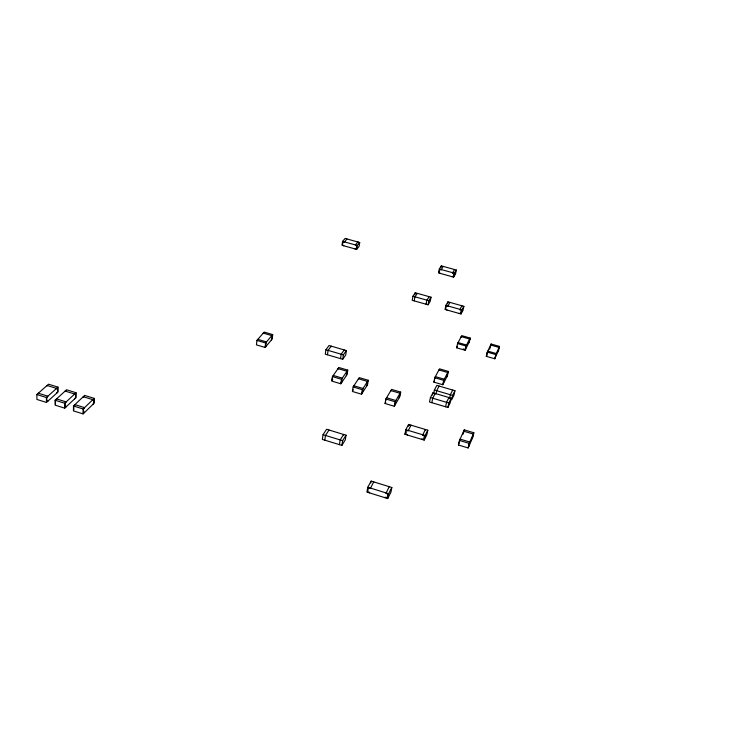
<?xml version="1.0" encoding="UTF-8"?>
<svg xmlns="http://www.w3.org/2000/svg" width="737" height="737" viewBox="0 0 737 737"><rect width="100%" height="100%" fill="white"/><g stroke="black" fill="none" stroke-linecap="round" stroke-linejoin="round"><path stroke-width="1.11" d="M64.736 408.151L64.736 403.24L76.04 392.729L66.551 389.781L55.109 400.228L55.137 405.147L64.736 408.151L76.003 397.593L76.04 392.729M66.164 406.815L66.164 406.271L65.096 407.275L65.096 403.452L66.173 401.905L56.565 398.901M73.479 405.967L73.442 410.887L83.097 413.908L94.106 403.222L94.189 398.358L84.644 395.401L73.479 405.967L83.152 408.989L94.189 398.358M73.801 410.002L73.829 406.179M74.612 398.892L75.662 397.381L75.69 393.595L74.64 394.562L74.649 394.019L65.142 391.071L65.142 391.614L66.192 390.647M74.888 405.175L74.888 404.631L84.552 407.644L83.502 409.201L83.456 413.024L84.497 412.011L84.497 412.554M83.097 413.908L83.152 408.989M92.751 404.539L93.774 403.019L93.839 399.233L92.816 400.209L92.825 399.666L83.272 396.699L83.263 397.243L84.294 396.266M256.909 340.42L256.448 344.879L265.108 347.44L272.22 339.011L272.708 334.598L264.141 332.083L256.909 340.42L265.596 342.981L272.708 334.598M265.108 347.44L265.596 342.981M266.011 346.372L266.066 345.874L265.394 346.676L266.499 341.922L257.83 339.37L257.093 340.651M271.336 340.052L272.441 335.344L271.778 336.127L271.833 335.63L263.247 333.115L263.192 333.603L263.864 332.829M325.911 349.743L325.284 354.156L342.705 359.269L345.727 354.967L346.39 350.582L329.052 345.506L325.911 349.743L343.368 354.865L346.39 350.582M342.558 241.377L341.996 245.292L356.653 249.364L359.112 246.388L359.702 242.491L345.1 238.447L342.558 241.377L357.242 245.449L359.702 242.491M327.458 354.792L328.085 350.388L331.208 346.141L331.143 346.63M343.829 245.799L342.521 244.988L342.954 241.939L344.326 242.316L346.915 238.954M323.046 434.692L322.345 439.409L341.894 445.397L345.294 439.888L346.04 435.198L326.583 429.275L323.046 434.692L342.641 440.68L346.04 435.198M332.461 376.598L331.797 381.103L340.826 383.784L347.063 374.58L347.753 370.121L338.827 367.487L332.461 376.598L341.507 379.288L347.753 370.121M332.59 376.81L332.074 380.31L332.673 379.444L332.599 379.942M333.188 375.944L333.262 375.446L342.3 378.127L341.093 382.991L341.692 382.125L341.609 382.623M324.787 440.155L325.487 435.438L329.015 430.012M354.819 248.857L356.266 248.802L356.717 245.753L355.409 244.942L357.878 241.985L359.177 242.795M356.653 249.364L357.242 245.449M340.522 358.633L341.185 354.23L344.216 349.946L344.142 350.434M342.705 359.269L343.368 354.865M340.826 383.784L341.507 379.288M346.289 375.713L347.477 370.904L346.906 371.752L346.98 371.255L338.043 368.611L337.961 369.108L338.55 368.26M339.444 444.651L340.19 439.934L343.608 434.452L343.525 434.977M341.894 445.397L342.641 440.68M353.124 386.953L352.406 391.467L361.535 394.194L367.523 384.76L368.279 380.283L359.251 377.611L353.124 386.953L362.282 389.68L368.279 380.283M353.18 390.278L353.263 389.781M353.815 386.271L353.898 385.773L363.037 388.491L362.291 392.996M358.412 379.269L358.495 378.763L367.533 381.444L366.786 385.921M361.535 394.194L362.282 389.68M367.781 487.24L366.925 492.076L387.699 498.553L390.905 492.307L391.826 487.498L371.153 481.086L367.781 487.24L388.62 493.726L391.826 487.498M370.812 483.011L371.153 481.086M385.055 403.498L385.866 398.984L391.559 389.394L400.698 392.102L399.859 396.58L394.304 406.262L385.055 403.498L385.783 402.282M369.523 492.887L369.615 492.353L367.671 491.745L368.343 487.986L370.287 488.585L373.733 481.887L373.641 482.422M386.179 400.025L386.584 397.768L395.843 400.523L395.004 405.037M390.767 391.08L390.859 390.582L400.007 393.291L399.178 397.777M412.96 296.228L412.204 300.309L428.059 304.786L430.242 301.258L431.016 297.195L415.235 292.755L412.96 296.228L428.842 300.714L431.016 297.195M394.304 406.262L395.133 401.739L400.698 392.102M414.857 294.782L415.235 292.755M414.185 300.862L414.94 296.79L417.114 293.759M385.101 497.742L385.202 497.208L387.155 497.816L387.865 494.057L385.912 493.449L389.237 486.687M387.699 498.553L388.62 493.726M426.069 304.224L426.852 300.152L428.952 297.094M428.059 304.786L428.842 300.714M404.926 434.286L405.811 429.689L408.63 424.448L427.792 430.205L426.843 434.784L424.171 440.1L404.926 434.286L405.866 432.536M408.28 426.281L408.63 424.448M439.298 269.005L438.543 272.93L453.623 277.121L455.54 273.934L456.332 270.028L441.306 265.873L439.298 269.005L454.416 273.197L456.332 270.028M407.321 435.014L407.423 434.508L405.626 433.964L406.317 430.38L408.123 430.924L411.025 425.166L410.924 425.673L409.127 425.138M440.919 267.826L441.306 265.873M440.422 273.455L439.095 272.626L439.685 269.576L441.104 269.972L443.177 266.389M445.857 305.385L445.037 309.457L461.021 313.98L463.011 310.378L463.868 306.325L447.939 301.838L445.857 305.385L461.878 309.909L463.868 306.325M451.735 276.596L453.237 276.559L453.854 273.51L452.435 273.114L454.361 269.945M447.525 303.865L447.939 301.838M453.623 277.121L454.416 273.197M447.027 310.019L445.627 309.153L446.263 305.984L447.764 306.408L449.92 302.391M421.757 439.372L421.859 438.865L423.674 439.409L424.401 435.825L422.587 435.281L425.387 429.478L425.286 429.993M430.436 397.556L429.524 402.015L447.903 407.46L450.279 402.632L451.228 398.192L432.941 392.803L430.436 397.556L448.851 403.001L451.228 398.192M433.863 382.116L434.756 377.731L439.528 368.841L448.345 371.411L447.433 375.75L442.78 384.732L433.863 382.116L434.471 380.983M434.913 378.8L435.355 376.607L444.282 379.214L443.37 383.599M432.49 395.023L432.941 392.803M424.171 440.1L425.111 435.493L427.792 430.205M431.818 402.697L432.73 398.229L435.217 393.475L435.116 393.963M433.715 393.365L434.397 390.039L436.838 385.396L454.932 390.711L453.983 395.115L451.661 399.832L452.61 395.401L454.932 390.711M438.837 370.425L438.939 369.937L447.774 372.517L446.862 376.856M436.028 393.788L436.663 390.711L439.095 386.059L438.994 386.547M442.78 384.732L443.692 380.347L448.345 371.411M459.022 313.418L460.616 313.391L461.288 310.222L459.777 309.798L461.869 305.763L461.777 306.214M461.021 313.98L461.878 309.909M461.537 336.348L461.15 337.085L461.242 336.616L469.626 339.011L469.524 339.481L469.911 338.734L469.202 341.986L465.111 350.25L456.664 347.818L457.557 343.589L461.767 335.63L470.132 338.025L469.22 342.208M445.599 406.778L446.548 402.319L448.944 397.519M449.487 398.671L450.325 394.728L452.665 390.048M447.903 407.46L448.851 403.001M465.111 350.25L466.033 346.031L470.132 338.025M465.637 349.227L465.738 348.758M468.714 343.202L468.815 342.733M458.46 445.028L459.483 440.45L464.273 429.892L473.845 432.748L472.795 437.29L468.142 447.949L458.46 445.028L460.091 439.114L469.782 442.025L468.732 446.594M462.974 434.351L463.684 431.191L473.274 434.056L472.224 438.598M463.656 432.61L464.273 429.892M498.534 350.388L494.803 358.79L486.282 356.33L487.249 352.12L495.789 354.571L499.52 346.418L491.082 344.013L487.258 352.332L486.512 355.612L486.871 354.838M487.627 351.558L487.728 351.088L496.259 353.539L495.798 354.783M489.644 349.2L489.755 348.73M490.501 345.478L490.612 345.008L499.06 347.431L498.949 347.892L499.29 347.136M490.105 347.975L491.082 344.013M468.142 447.949L469.202 443.37L473.845 432.748M494.803 358.79L495.789 354.571M495.273 357.749L495.384 357.288M498.074 351.613L498.184 351.144M498.534 350.6L499.52 346.418M486.282 356.33L486.761 355.308M466.06 346.243L466.549 345.017L458.092 342.585L457.585 343.81M456.894 347.09L457.29 346.335L456.664 347.818M453.716 275.758L454.683 274.164M46.468 402.43L57.993 391.992L57.983 387.118L48.541 384.189L36.85 394.525L36.924 399.445L46.468 402.43L46.422 397.51L57.983 387.118M457.557 343.589L466.033 346.031M463.232 348.914L465.351 349.522M434.756 377.731L443.692 380.347M434.397 390.039L452.61 395.401M385.866 398.984L395.133 401.739M459.483 440.45L469.202 443.37M405.811 429.689L425.111 435.493M36.85 394.525L46.422 397.51M55.109 400.228L64.736 403.24M38.342 393.761L38.333 393.217L47.887 396.193L46.799 397.731L46.827 401.554L47.923 400.569L47.933 401.112M47.104 386.004L47.104 385.46L56.556 388.399L56.556 388.943L57.624 387.984L57.643 391.771L56.574 393.282M55.478 400.449L55.496 404.272"/></g></svg>
